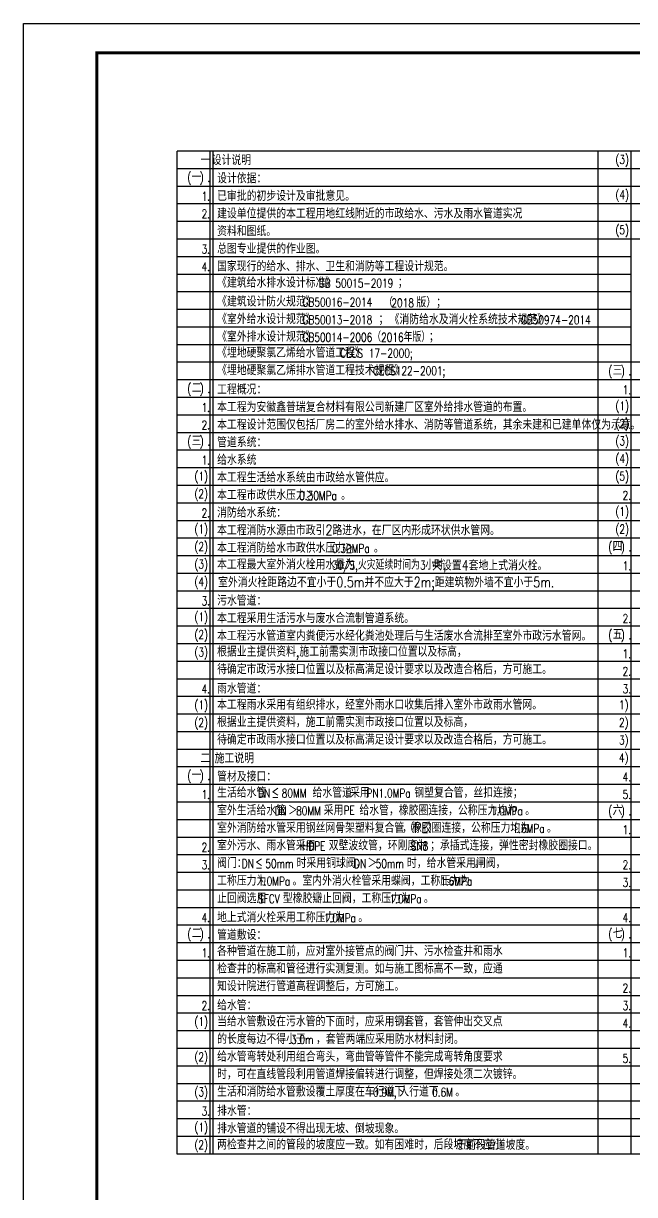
# Model space of a CAD drawing. Extents: x 422613 to 426483, y 3454133 to 3456790.
# Drawn here: x 424043.7 to 424147.9, y 3456425.4 to 3456625.1 of the extents above; entities that cross this region are included whole.
import ezdxf

# ---------------------------------------------------------------- set-up
doc = ezdxf.new("R2010")
doc.units = 0
doc.header["$LTSCALE"] = 0.5
doc.layers.get('0').update_dxf_attribs({"linetype": 'CONTINUOUS'})
doc.layers.add('TK', color=7, linetype='CONTINUOUS')
doc.layers.add('TWT_TEXT', color=7, linetype='CONTINUOUS')
doc.styles.add('_TWT_PIPEDN', font='SIMPLEX', dxfattribs={"width": 0.8, "height": 3, "bigfont": 'HZTXT'})

# ---------------------------------------------------------------- blocks, each defined once
blk = doc.blocks.new('GeYuanFrame_87234304', base_point=(18.76, 4.34))
at = {"layer": 'TK'}
blk.add_line((43.76, 414.34), (602.76, 414.34), dxfattribs=at)
blk.add_lwpolyline([(18.76, 424.34), (612.76, 424.34), (612.76, 4.34), (18.76, 4.34), (18.76, 424.34)], dxfattribs=at)
at = {"layer": 'TK', "const_width": 1}
blk.add_lwpolyline([(602.76, 414.34), (43.76, 414.34), (43.76, 14.34), (602.76, 14.34)], close=True, dxfattribs=at)

msp = doc.modelspace()

# ---------------------------------------------------------------- linework, layer by layer
at = {"color": 8, "ltscale": 5}
for p, q in [((424285.36, 3456603.32), (424069.9, 3456603.32)), ((424069.9, 3456432.32), (424069.9, 3456603.32)), ((424075.51, 3456432.32), (424075.51, 3456603.32)), ((424076.04, 3456432.32), (424076.04, 3456603.32)), ((424141.72, 3456432.32), (424141.72, 3456603.32)), ((424147.33, 3456432.32), (424147.33, 3456603.32)), ((424285.36, 3456600.32), (424069.9, 3456600.32)), ((424285.36, 3456597.32), (424069.9, 3456597.32)), ((424285.36, 3456594.32), (424069.9, 3456594.32)), ((424285.36, 3456591.32), (424069.9, 3456591.32)), ((424213.54, 3456588.32), (424069.9, 3456588.32)), ((424147.33, 3456585.32), (424069.9, 3456585.32)), ((424147.33, 3456582.32), (424069.9, 3456582.32)), ((424147.33, 3456579.32), (424069.9, 3456579.32)), ((424147.33, 3456576.32), (424069.9, 3456576.32)), ((424147.33, 3456573.32), (424069.9, 3456573.32)), ((424147.33, 3456570.32), (424069.9, 3456570.32)), ((424213.54, 3456567.32), (424069.9, 3456567.32)), ((424213.54, 3456564.32), (424069.9, 3456564.32)), ((424213.54, 3456561.32), (424069.9, 3456561.32)), ((424285.36, 3456558.32), (424069.9, 3456558.32)), ((424285.36, 3456555.32), (424069.9, 3456555.32)), ((424285.36, 3456552.32), (424069.9, 3456552.32)), ((424285.36, 3456549.32), (424069.9, 3456549.32)), ((424285.36, 3456546.32), (424069.9, 3456546.32)), ((424285.36, 3456543.32), (424069.9, 3456543.32)), ((424285.36, 3456540.32), (424069.9, 3456540.32)), ((424285.36, 3456537.32), (424069.9, 3456537.32)), ((424285.36, 3456534.32), (424069.9, 3456534.32)), ((424285.36, 3456531.32), (424069.9, 3456531.32)), ((424285.36, 3456528.32), (424069.9, 3456528.32)), ((424285.36, 3456525.32), (424069.9, 3456525.32)), ((424285.36, 3456522.32), (424069.9, 3456522.32)), ((424285.36, 3456519.32), (424069.9, 3456519.32)), ((424285.36, 3456516.32), (424069.9, 3456516.32)), ((424285.36, 3456513.32), (424069.9, 3456513.32)), ((424285.36, 3456510.32), (424069.9, 3456510.32)), ((424285.36, 3456507.32), (424069.9, 3456507.32)), ((424285.36, 3456504.32), (424069.9, 3456504.32)), ((424285.36, 3456501.32), (424069.9, 3456501.32)), ((424285.36, 3456498.32), (424069.9, 3456498.32)), ((424285.36, 3456495.32), (424069.9, 3456495.32)), ((424285.36, 3456492.32), (424069.9, 3456492.32)), ((424285.36, 3456489.32), (424069.9, 3456489.32)), ((424285.36, 3456486.32), (424069.9, 3456486.32)), ((424285.36, 3456483.32), (424069.9, 3456483.32)), ((424285.36, 3456480.32), (424069.9, 3456480.32)), ((424285.36, 3456477.32), (424069.9, 3456477.32)), ((424285.36, 3456474.32), (424069.9, 3456474.32)), ((424285.36, 3456471.32), (424069.9, 3456471.32)), ((424285.36, 3456468.32), (424069.9, 3456468.32)), ((424285.36, 3456465.32), (424069.9, 3456465.32)), ((424285.36, 3456462.32), (424069.9, 3456462.32)), ((424285.36, 3456459.32), (424069.9, 3456459.32)), ((424285.36, 3456456.32), (424069.9, 3456456.32)), ((424285.36, 3456453.32), (424069.9, 3456453.32)), ((424285.36, 3456450.32), (424069.9, 3456450.32)), ((424285.36, 3456447.32), (424069.9, 3456447.32)), ((424285.36, 3456444.32), (424069.9, 3456444.32)), ((424285.36, 3456441.32), (424069.9, 3456441.32)), ((424285.36, 3456438.32), (424069.9, 3456438.32)), ((424285.36, 3456435.32), (424069.9, 3456435.32)), ((424285.36, 3456432.32), (424069.9, 3456432.32))]:
    msp.add_line(p, q, dxfattribs=at)

# ---------------------------------------------------------------- block references
at = {"linetype": 'Continuous', "xscale": 0.5, "yscale": 0.5, "zscale": 0.5}
msp.add_blockref('GeYuanFrame_87234304', (424043.66, 3456415.11), dxfattribs=at)

# ---------------------------------------------------------------- texts
at = {"layer": 'TWT_TEXT', "style": '_TWT_PIPEDN'}
for s, height, width, p in [('(3)', 1.487, 0.752941, (424144.66, 3456601.16)), ('一', 1.75, 0.8, (424073.85, 3456600.95)), ('.', 1.49, 0.752941, (424075.25, 3456600.95)), ('设计说明', 1.75, 0.8, (424075.79, 3456600.95)), ('(', 1.49, 0.752941, (424071.61, 3456598.1)), ('一', 1.75, 0.8, (424072.35, 3456598.1)), (')', 1.49, 0.752941, (424073.75, 3456598.1)), ('设计依据：', 1.75, 0.8, (424076.7, 3456597.84)), ('.', 1.49, 0.752941, (424075.06, 3456598.1)), ('(4)', 1.487, 0.752941, (424144.66, 3456595.16)), ('1.', 1.487, 0.752941, (424074.05, 3456594.88)), ('已审批的初步设计及审批意见。', 1.75, 0.8, (424076.7, 3456594.84)), ('2.', 1.487, 0.752941, (424074.05, 3456591.88)), ('建设单位提供的本工程用地红线附近的市政给水、污水及雨水管道实况', 1.75, 0.8, (424076.7, 3456591.84)), ('(5)', 1.487, 0.752941, (424144.66, 3456589.16)), ('资料和图纸。', 1.75, 0.8, (424076.7, 3456588.84)), ('3.', 1.487, 0.752941, (424074.05, 3456585.88)), ('总图专业提供的作业图。', 1.75, 0.8, (424076.7, 3456585.84)), ('4.', 1.487, 0.752941, (424074.05, 3456582.88)), ('国家现行的给水、排水、卫生和消防等工程设计规范。', 1.75, 0.8, (424076.7, 3456582.84)), ('《建筑给水排水设计标准》', 1.75, 0.8, (424076.7, 3456580.06)), ('GB', 1.487, 0.752941, (424094.06, 3456580.06)), ('50015-2019', 1.487, 0.752941, (424096.87, 3456580.06)), ('；', 1.75, 0.8, (424107.52, 3456580.11)), ('《建筑设计防火规范》', 1.75, 0.8, (424076.7, 3456576.84)), ('GB50016-2014', 1.4875, 0.752941, (424091.26, 3456576.84)), ('（', 1.75, 0.8, (424105.03, 3456576.7)), ('2018', 1.487, 0.752941, (424106.43, 3456576.7)), ('版）；', 1.75, 0.8, (424110.7, 3456576.7)), ('《室外给水设计规范》', 1.75, 0.8, (424076.7, 3456573.84)), ('GB50013-2018', 1.4875, 0.752941, (424091.26, 3456573.84)), ('；', 1.75, 0.8, (424104.24, 3456573.84)), ('《消防给水及消火栓系统技术规范》', 1.75, 0.8, (424106.12, 3456573.8)), ('GB50974-2014', 1.4875, 0.752941, (424128.53, 3456573.8)), ('《室外排水设计规范》', 1.75, 0.8, (424076.7, 3456570.84)), ('GB50014-2006（2016年版）', 1.4875, 0.752941, (424091.26, 3456570.84)), ('；', 1.75, 0.8, (424112.83, 3456570.84)), ('《埋地硬聚氯乙烯给水管道工程》', 1.75, 0.8, (424076.7, 3456568.12)), ('CECS', 1.487, 0.752941, (424097.7, 3456568.12)), ('17-2000;', 1.487, 0.752941, (424102.58, 3456568.12)), ('《埋地硬聚氯乙烯排水管道工程技术规程》', 1.75, 0.8, (424076.7, 3456565.12)), ('CECS122-2001;', 1.4875, 0.752941, (424103.3, 3456565.12)), ('(', 1.49, 0.752941, (424143.43, 3456565.1)), ('三', 1.75, 0.8, (424144.17, 3456565.1)), (')', 1.49, 0.752941, (424145.57, 3456565.1)), ('.', 1.49, 0.752941, (424146.88, 3456565.1)), ('(', 1.49, 0.752941, (424071.61, 3456562.1)), ('二', 1.75, 0.8, (424072.35, 3456562.1)), (')', 1.49, 0.752941, (424073.75, 3456562.1)), ('工程概况：', 1.75, 0.8, (424076.7, 3456561.84)), ('1.', 1.487, 0.752941, (424145.87, 3456561.88)), ('.', 1.49, 0.752941, (424075.06, 3456562.1)), ('1.', 1.487, 0.752941, (424074.05, 3456558.88)), ('(1)', 1.487, 0.752941, (424144.66, 3456559.16)), ('2.', 1.487, 0.752941, (424074.05, 3456555.88)), ('本工程设计范围仅包括厂房二的室外给水排水、消防等管道系统，其余未建和已建单体仅为示意。', 1.75, 0.8, (424076.7, 3456555.84)), ('(2)', 1.487, 0.752941, (424144.66, 3456556.16)), ('(', 1.49, 0.752941, (424071.61, 3456553.1)), ('三', 1.75, 0.8, (424072.35, 3456553.1)), (')', 1.49, 0.752941, (424073.75, 3456553.1)), ('.', 1.49, 0.752941, (424075.06, 3456553.1)), ('管道系统：', 1.75, 0.8, (424076.7, 3456552.84)), ('(3)', 1.487, 0.752941, (424144.66, 3456553.16)), ('1.', 1.487, 0.752941, (424074.05, 3456549.88)), ('给水系统', 1.75, 0.8, (424076.7, 3456549.84)), ('(4)', 1.487, 0.752941, (424144.66, 3456550.16)), ('(1)', 1.487, 0.752941, (424072.84, 3456547.16)), ('本工程生活给水系统由市政给水管供应。', 1.75, 0.8, (424076.7, 3456546.84)), ('(5)', 1.487, 0.752941, (424144.66, 3456547.16)), ('(2)', 1.487, 0.752941, (424072.84, 3456544.16)), ('本工程市政供水压力≥', 1.75, 0.8, (424076.7, 3456543.84)), ('0.30MPa', 1.487, 0.752941, (424090.7, 3456543.84)), ('2.', 1.487, 0.752941, (424145.87, 3456543.88)), ('。', 1.75, 0.8, (424097.85, 3456543.84)), ('2.', 1.487, 0.752941, (424074.05, 3456540.88)), ('消防给水系统：', 1.75, 0.8, (424076.7, 3456540.84)), ('(1)', 1.487, 0.752941, (424144.66, 3456541.16)), ('(1)', 1.487, 0.752941, (424072.84, 3456538.16)), ('本工程消防水源由市政引2路进水，在厂区内形成环状供水管网。', 1.75, 0.8, (424076.7, 3456537.84)), ('(2)', 1.487, 0.752941, (424144.66, 3456538.16)), ('(2)', 1.487, 0.752941, (424072.84, 3456535.16)), ('本工程消防给水市政供水压力≥', 1.75, 0.8, (424076.7, 3456534.84)), ('0.30MPa', 1.487, 0.752941, (424096.3, 3456534.84)), ('。', 1.75, 0.8, (424103.45, 3456534.84)), ('(', 1.49, 0.752941, (424143.43, 3456535.1)), ('四', 1.75, 0.8, (424144.17, 3456535.1)), (')', 1.49, 0.752941, (424145.57, 3456535.1)), ('.', 1.49, 0.752941, (424146.88, 3456535.1)), ('(3)', 1.487, 0.752941, (424072.84, 3456532.16)), ('本工程最大室外消火栓用水量为', 1.75, 0.8, (424076.7, 3456532)), ('1.', 1.487, 0.752941, (424145.87, 3456531.88)), ('(4)', 1.487, 0.752941, (424072.84, 3456529.16)), ('室外消火栓距路边不宜小于0.5m并不应大于2m;距建筑物外墙不宜小于5m.', 1.75, 0.8, (424076.87, 3456528.97)), ('3.', 1.487, 0.752941, (424074.05, 3456525.88)), ('污水管道：', 1.75, 0.8, (424076.7, 3456525.84)), ('(1)', 1.487, 0.752941, (424072.84, 3456523.16)), ('本工程采用生活污水与废水合流制管道系统。', 1.75, 0.8, (424076.7, 3456522.84)), ('2.', 1.487, 0.752941, (424145.87, 3456522.88)), ('(2)', 1.487, 0.752941, (424072.84, 3456520.16)), ('本工程污水管道室内粪便污水经化粪池处理后与生活废水合流排至室外市政污水管网。', 1.75, 0.8, (424076.7, 3456519.84)), ('(', 1.49, 0.752941, (424143.43, 3456520.1)), ('五', 1.75, 0.8, (424144.17, 3456520.1)), (')', 1.49, 0.752941, (424145.57, 3456520.1)), ('根据业主提供资料,施工前需实测市政接口位置以及标高，', 1.75, 0.8, (424076.7, 3456517.14)), ('.', 1.49, 0.752941, (424146.88, 3456520.1)), ('(3)', 1.487, 0.752941, (424072.84, 3456517.16)), ('1.', 1.487, 0.752941, (424145.87, 3456516.88)), ('待确定市政污水接口位置以及标高满足设计要求以及改造合格后，方可施工。', 1.75, 0.8, (424076.7, 3456514.14)), ('2.', 1.487, 0.752941, (424145.87, 3456513.88)), ('4.', 1.487, 0.752941, (424074.05, 3456510.88)), ('雨水管道：', 1.75, 0.8, (424076.7, 3456510.84)), ('3.', 1.487, 0.752941, (424145.87, 3456510.88)), ('(1)', 1.487, 0.752941, (424072.84, 3456508.16)), ('本工程雨水采用有组织排水，经室外雨水口收集后排入室外市政雨水管网。', 1.75, 0.8, (424076.7, 3456508.09)), ('1)', 1.487, 0.752941, (424145.25, 3456508.16)), ('根据业主提供资料，施工前需实测市政接口位置以及标高，', 1.75, 0.8, (424076.7, 3456505.14)), ('(2)', 1.487, 0.752941, (424072.84, 3456505.16)), ('2)', 1.487, 0.752941, (424145.25, 3456505.16)), ('待确定市政雨水接口位置以及标高满足设计要求以及改造合格后，方可施工。', 1.75, 0.8, (424076.7, 3456502.14)), ('3)', 1.487, 0.752941, (424145.25, 3456502.16)), ('二', 1.75, 0.8, (424073.85, 3456498.95)), ('.', 1.49, 0.752941, (424075.25, 3456498.95)), ('施工说明', 1.75, 0.8, (424076.27, 3456498.95)), ('4)', 1.487, 0.752941, (424145.25, 3456499.16)), ('(', 1.49, 0.752941, (424071.61, 3456496.1)), ('一', 1.75, 0.8, (424072.35, 3456496.1)), (')', 1.49, 0.752941, (424073.75, 3456496.1)), ('管材及接口：', 1.75, 0.8, (424076.7, 3456495.84)), ('4.', 1.487, 0.752941, (424145.87, 3456495.88)), ('.', 1.49, 0.752941, (424075.06, 3456496.1)), ('1.', 1.487, 0.752941, (424074.05, 3456492.88)), ('生活给水管', 1.75, 0.8, (424076.7, 3456493.1)), ('DN', 1.487, 0.752941, (424083.7, 3456493.1)), ('≤', 1.75, 0.8, (424085.99, 3456493.1)), ('80MM', 1.487, 0.752941, (424087.73, 3456493.1)), ('给水管道', 1.75, 0.8, (424092.98, 3456493.1)), (':', 1.49, 0.752941, (424098.58, 3456493.1)), ('采用', 1.75, 0.8, (424099.38, 3456493.1)), ('PN1.0MPa', 1.487, 0.752941, (424102.18, 3456493.1)), ('钢塑复合管，丝扣连接；', 1.75, 0.8, (424110.34, 3456493.1)), ('5.', 1.487, 0.752941, (424145.87, 3456492.88)), ('室外生活给水管', 1.75, 0.8, (424076.7, 3456490.09)), ('DN', 1.487, 0.752941, (424086.5, 3456490.09)), ('＞', 1.75, 0.8, (424088.79, 3456490.09)), ('80MM', 1.487, 0.752941, (424090.19, 3456490.09)), ('采用', 1.75, 0.8, (424094.89, 3456490.09)), ('PE', 1.487, 0.752941, (424098.27, 3456490.19)), ('给水管，橡胶圈连接，公称压力均为', 1.75, 0.8, (424100.98, 3456490.09)), ('1.0MPa', 1.487, 0.752941, (424123.38, 3456490.09)), ('(', 1.49, 0.752941, (424143.43, 3456490.1)), ('六', 1.75, 0.8, (424144.17, 3456490.1)), (')', 1.49, 0.752941, (424145.57, 3456490.1)), ('。', 1.75, 0.8, (424129.25, 3456490.09)), ('.', 1.49, 0.752941, (424146.88, 3456490.1)), ('室外消防给水管采用钢丝网骨架塑料复合管（PE）', 1.75, 0.8, (424076.7, 3456487.09)), ('，橡胶圈连接，公称压力均为', 1.75, 0.8, (424108.25, 3456487.09)), ('1.6MPa', 1.487, 0.752941, (424127.09, 3456487.09)), ('。', 1.75, 0.8, (424132.97, 3456487.09)), ('1.', 1.487, 0.752941, (424145.87, 3456486.88)), ('2.', 1.487, 0.752941, (424074.05, 3456483.88)), ('室外污水、雨水管采用', 1.75, 0.8, (424076.7, 3456484.1)), ('HDPE', 1.487, 0.752941, (424091.21, 3456484.1)), ('双壁波纹管，环刚度为', 1.75, 0.8, (424095.74, 3456484.1)), ('SN8', 1.487, 0.752941, (424109.74, 3456484.1)), ('；承插式连接，弹性密封橡胶圈接口。', 1.75, 0.8, (424113.04, 3456484.1)), ('3.', 1.487, 0.752941, (424074.05, 3456480.88)), ('阀门：', 1.75, 0.8, (424076.7, 3456481.09)), ('DN', 1.487, 0.752941, (424080.9, 3456481.09)), ('≤', 1.75, 0.8, (424083.19, 3456481.09)), ('50mm', 1.487, 0.752941, (424084.93, 3456481.09)), ('时采用铜球阀，', 1.75, 0.8, (424090.26, 3456481.09)), ('DN', 1.487, 0.752941, (424100.06, 3456481.09)), ('＞', 1.75, 0.8, (424102.35, 3456481.09)), ('50mm', 1.487, 0.752941, (424103.75, 3456481.09)), ('时，给水管采用闸阀，', 1.75, 0.8, (424109.09, 3456481.09)), ('。', 1.75, 0.8, (424120.63, 3456481.09)), ('2.', 1.487, 0.752941, (424145.87, 3456480.88)), ('工称压力为', 1.75, 0.8, (424076.7, 3456478.09)), ('1.0MPa', 1.487, 0.752941, (424083.7, 3456478.09)), ('。室内外消火栓管采用蝶阀，工称压力为', 1.75, 0.8, (424089.57, 3456478.09)), ('1.6MPa', 1.487, 0.752941, (424114.77, 3456478.09)), ('3.', 1.487, 0.752941, (424145.87, 3456477.88)), ('止回阀选用', 1.75, 0.8, (424076.7, 3456475.09)), ('SFCV', 1.487, 0.752941, (424083.7, 3456475.09)), ('型橡胶瓣止回阀，工称压力为', 1.75, 0.8, (424087.91, 3456475.09)), ('1.0MPa', 1.487, 0.752941, (424106.11, 3456475.09)), ('。', 1.75, 0.8, (424111.98, 3456475.09)), ('4.', 1.487, 0.752941, (424074.05, 3456471.88)), ('地上式消火栓采用工称压力为', 1.75, 0.8, (424076.7, 3456471.84)), ('1.0MPa', 1.487, 0.752941, (424094.9, 3456471.84)), ('4.', 1.487, 0.752941, (424145.87, 3456471.88)), ('。', 1.75, 0.8, (424100.77, 3456471.84)), ('(', 1.49, 0.752941, (424071.61, 3456469.1)), ('二', 1.75, 0.8, (424072.35, 3456469.1)), (')', 1.49, 0.752941, (424073.75, 3456469.1)), ('.', 1.49, 0.752941, (424075.06, 3456469.1)), ('管道敷设：', 1.75, 0.8, (424076.7, 3456468.84)), ('(', 1.49, 0.752941, (424143.43, 3456469.1)), ('七', 1.75, 0.8, (424144.17, 3456469.1)), (')', 1.49, 0.752941, (424145.57, 3456469.1)), ('.', 1.49, 0.752941, (424146.88, 3456469.1)), ('1.', 1.487, 0.752941, (424074.05, 3456465.88)), ('各种管道在施工前，应对室外接管点的阀门井、污水检查井和雨水', 1.75, 0.8, (424076.7, 3456466.09)), ('1.', 1.487, 0.752941, (424145.87, 3456465.88)), ('检查井的标高和管径进行实测复测。如与施工图标高不一致，应通', 1.75, 0.8, (424076.7, 3456463.1)), ('知设计院进行管道高程调整后，方可施工。', 1.75, 0.8, (424076.7, 3456460.1)), ('2.', 1.487, 0.752941, (424145.87, 3456459.88)), ('2.', 1.487, 0.752941, (424074.05, 3456456.88)), ('给水管：', 1.75, 0.8, (424076.7, 3456456.84)), ('3.', 1.487, 0.752941, (424145.87, 3456456.88)), ('(1)', 1.487, 0.752941, (424072.84, 3456454.16)), ('当给水管敷设在污水管的下面时，应采用钢套管，套管伸出交叉点', 1.75, 0.8, (424076.7, 3456454.09)), ('4.', 1.487, 0.752941, (424145.87, 3456453.88)), ('的长度每边不得小于', 1.75, 0.8, (424076.7, 3456451.09)), ('3.0m', 1.487, 0.752941, (424089.3, 3456451.09)), ('，套管两端应采用防水材料封闭。', 1.75, 0.8, (424093.57, 3456451.09)), ('(2)', 1.487, 0.752941, (424072.84, 3456448.16)), ('给水管弯转处利用组合弯头，弯曲管等管件不能完成弯转角度要求', 1.75, 0.8, (424076.7, 3456448.09)), ('5.', 1.487, 0.752941, (424145.87, 3456447.88)), ('时，可在直线管段利用管道焊接偏转进行调整，但焊接处须二次镀锌。', 1.75, 0.8, (424076.7, 3456445.1)), ('(3)', 1.487, 0.752941, (424072.84, 3456442.16)), ('生活和消防给水管敷设覆土厚度在车行道下', 1.75, 0.8, (424076.7, 3456442.12)), ('0.9M,', 1.487, 0.752941, (424103.3, 3456442.12)), ('人行道下', 1.75, 0.8, (424107.78, 3456442.12)), ('0.6M', 1.487, 0.752941, (424113.38, 3456442.12)), ('。', 1.75, 0.8, (424117.33, 3456442.12)), ('3.', 1.487, 0.752941, (424074.05, 3456438.88)), ('排水管：', 1.75, 0.8, (424076.7, 3456438.84)), ('(1)', 1.487, 0.752941, (424072.84, 3456436.16)), ('排水管道的铺设不得出现无坡、倒坡现象。', 1.75, 0.8, (424076.7, 3456435.84)), ('(2)', 1.487, 0.752941, (424072.84, 3456433.16)), ('两检查井之间的管段的坡度应一致。如有困难时，后段坡度不应小', 1.75, 0.8, (424076.7, 3456433.09)), ('于前段管道坡度。', 1.75, 0.8, (424117.51, 3456433.03))]:
    msp.add_text(s, height=height, dxfattribs=dict(at, width=width)).set_placement(p)
at = {"layer": 'TWT_TEXT', "color": 2, "style": '_TWT_PIPEDN'}
for s, height, width, p in [('本工程为安徽鑫普瑞复合材料有限公司新建厂区室外给排水管道的布置。', 1.75, 0.8, (424076.7, 3456558.84)), ('30/S,火灾延续时间为3小时,', 1.4875, 0.752941, (424096.3, 3456532)), ('共设置4套地上式消火栓。', 1.75, 0.8, (424113.37, 3456531.84))]:
    msp.add_text(s, height=height, dxfattribs=dict(at, width=width)).set_placement(p)

doc.saveas('drawing.dxf')
